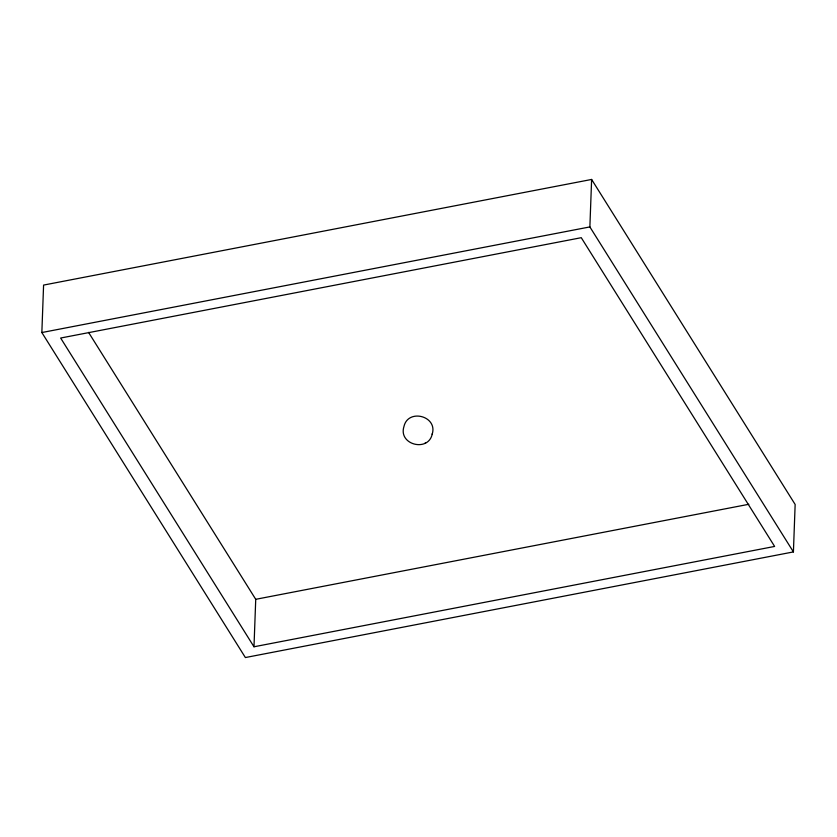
<?xml version="1.0" encoding="UTF-8"?>
<svg xmlns="http://www.w3.org/2000/svg" width="837" height="837" viewBox="0 0 837 837"><rect width="100%" height="100%" fill="white"/><g stroke="black" fill="none" stroke-linecap="round" stroke-linejoin="round"><path stroke-width="1.26" d="M41.85 332.54L43.587 285.082L591.623 179.453L795.15 504.46L793.413 551.918L245.377 657.547L41.85 332.54L589.876 226.921L793.413 551.918M253.988 646.781L60.641 338.033L581.265 237.687L774.623 546.435L253.988 646.781L255.735 599.313L88.565 332.373M589.876 226.921L591.623 179.453M432.174 434.215C438.065 416.041 408.017 408.184 403.957 426.514C397.993 444.97 428.732 452.535 432.279 433.765M424.893 443.296L425.709 442.825M255.735 599.313L748.833 504.282"/></g></svg>
